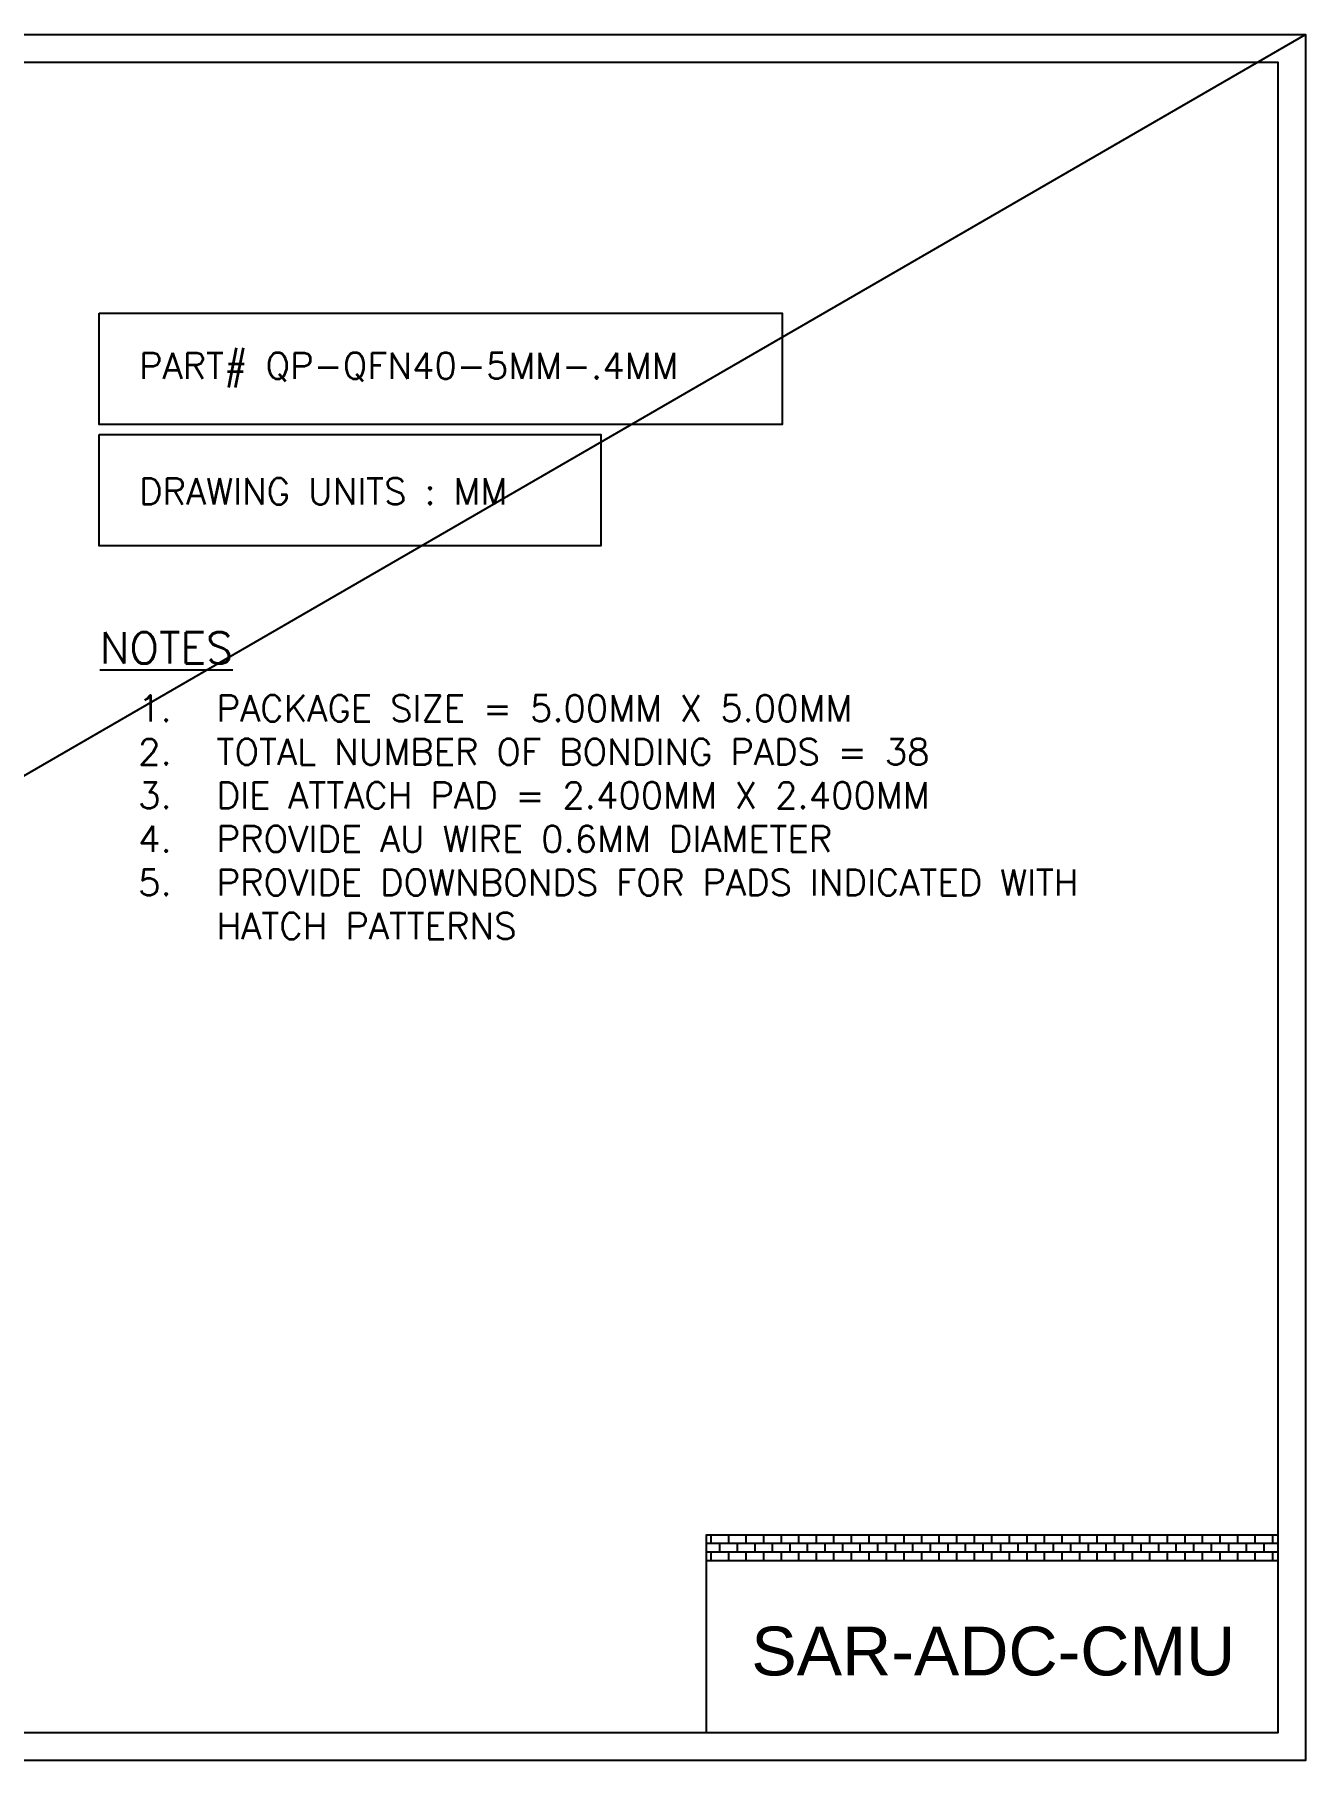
# Model space of a CAD drawing. Header units: millimetres. Extents: x 24.1 to 107.6, y -42.8 to 18.4.
# Drawn here: x 35.29 to 39.89, y -2.56 to 3.68 of the extents above; entities that cross this region are included whole.
import ezdxf

# ---------------------------------------------------------------- set-up
doc = ezdxf.new("R2010")
doc.units = ezdxf.units.MM
doc.header["$LTSCALE"] = 25
for name, color, linetype in [('BOND', 7, 'Continuous'), ('DIM', 142, 'Continuous'), ('TXT', 4, 'Continuous')]:
    doc.layers.add(name, color=color, linetype=linetype)
doc.styles.add('Roman', font='romans')
doc.styles.get("Standard").update_dxf_attribs({"font": 'arial.ttf'})

msp = doc.modelspace()

# ---------------------------------------------------------------- hatches: boundary and pattern name
at = {"layer": 'TXT'}
h = msp.add_hatch(dxfattribs=at)
h.set_pattern_fill('BRICK', color=256, scale=0.005)
h.set_pattern_definition([(0, (30.149336, -1.300462), (0, 0.03175), []), (90, (30.149336, -1.30046), (-0.0635, 4e-18), [0.03175, -0.03175]), (90, (30.181086, -1.30046), (-0.0635, 4e-18), [-0.03175, 0.03175])])
h.paths.add_polyline_path([(39.78796, -1.83958), (39.78796, -1.74703), (37.72055, -1.74703), (37.72055, -1.83958)])

# ---------------------------------------------------------------- linework, layer by layer
at = {"layer": 'BOND'}
msp.add_line((29.08991, -2.563), (39.88796, 3.68053), dxfattribs=at)
at = {"layer": 'DIM'}
for points in [[(35.52314, 2.6723), (37.99445, 2.6723), (37.99445, 2.26946), (35.52314, 2.26946)], [(35.52314, 2.23357), (37.33899, 2.23357), (37.33899, 1.83073), (35.52314, 1.83073)]]:
    msp.add_lwpolyline(points, close=True, dxfattribs=at)
at = {"layer": 'TXT'}
msp.add_line((37.72055, -1.83958), (39.78796, -1.83958), dxfattribs=at)
for points in [[(29.08991, 3.68053), (39.88796, 3.68053), (39.88796, -2.563), (29.08991, -2.563)], [(29.18991, 3.58053), (39.78796, 3.58053), (39.78796, -2.463), (29.18991, -2.463)]]:
    msp.add_lwpolyline(points, close=True, dxfattribs=at)
msp.add_lwpolyline([(37.72055, -2.463), (37.72055, -1.74703), (39.78796, -1.74703)], dxfattribs=at)

# ---------------------------------------------------------------- texts
at = {"layer": 'DIM', "attachment_point": 4, "style": 'Roman'}
for s, insert, char_height in [('{\\H0.6561x;PART# QP-QFN40-5MM-.4MM}', (35.66743, 2.46659), 0.144022), ('{\\H0.6561x;DRAWING UNITS : MM}', (35.66743, 2.02786), 0.144022), ('{\\H0.6561x;\\LNOTES}', (35.52631, 1.46172), 0.1728264)]:
    msp.add_mtext(s, dxfattribs=dict(at, insert=insert, char_height=char_height))
at = {"layer": 'DIM', "insert": (35.66469, 1.29044), "char_height": 0.0944928, "width": 4.1413985, "attachment_point": 1, "style": 'Roman'}
msp.add_mtext('\\pxi-3,l3,t3;1.^IPACKAGE SIZE = 5.00MM X 5.00MM\\P2.^ITOTAL NUMBER OF BONDING PADS = 38\\P3.^IDIE ATTACH PAD = 2.400MM X 2.400MM\\P4.^IPROVIDE AU WIRE 0.6MM DIAMETER\\P5.^IPROVIDE DOWNBONDS FOR PADS INDICATED WITH HATCH PATTERNS', dxfattribs=at)
at = {"layer": 'TXT'}
msp.add_text('SAR-ADC-CMU', height=0.1762759, dxfattribs=at).set_placement((37.88297, -2.25525))

doc.saveas('drawing.dxf')
